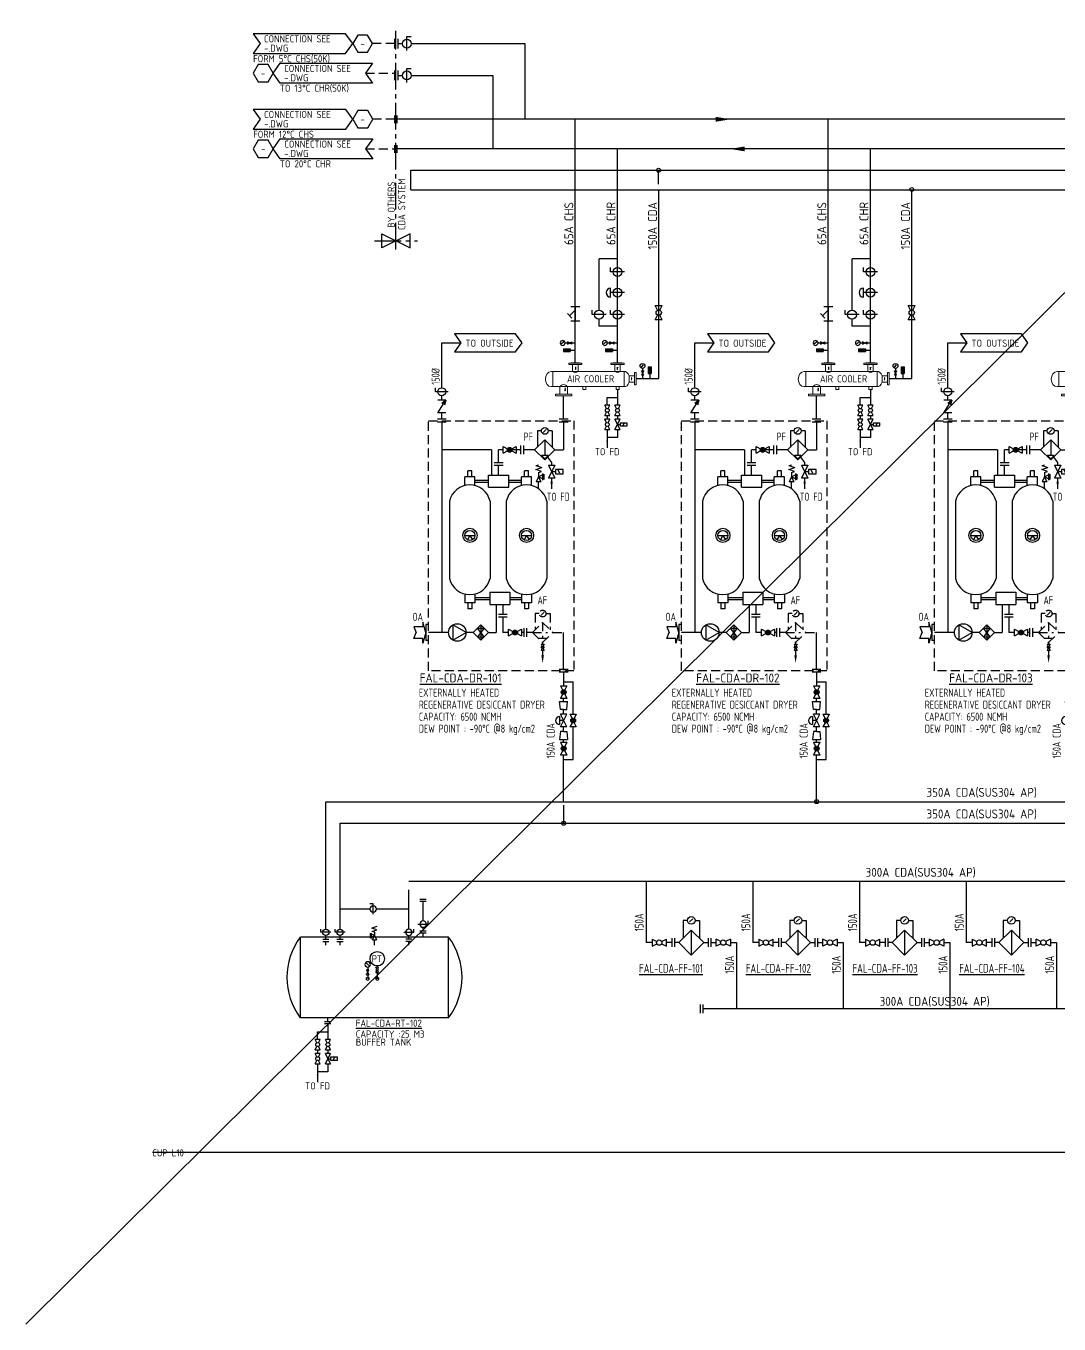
# Model space of a CAD drawing. Header units: millimetres. Extents: x -418 to 883, y -30 to 1351.
# Drawn here: x -85.5 to 205, y -27.9 to 337.2 of the extents above; entities that cross this region are included whole.
import ezdxf
from ezdxf.enums import TextEntityAlignment as Align

# ---------------------------------------------------------------- set-up
doc = ezdxf.new("R2010")
doc.units = ezdxf.units.MM
doc.header["$LTSCALE"] = 10
doc.linetypes.add('CENTER2', pattern=[1.125, 0.75, -0.125, 0.125, -0.125])
doc.linetypes.add('HIDDEN', pattern=[0.375, 0.25, -0.125])
doc.layers.get('defpoints').update_dxf_attribs({"color": 1})
for name, color, linetype in [('DETL-TXT', 4, 'Continuous'), ('g-ttlb', 4, 'Continuous'), ('M-CWTR-VAVE', 2, 'Continuous'), ('m-eqpm-txt', 4, 'Continuous'), ('M6-F01$0$M-CWTR-VAVE', 3, 'Continuous'), ('U-CDA-EQ', 22, 'Continuous'), ('U-CDA-EQ-P2', 9, 'Continuous'), ('U-CDA-EQ-TXT', 4, 'Continuous'), ('U-CDA-PIPE', 203, 'Continuous'), ('U-CDA-TXT', 3, 'Continuous'), ('U-CDA-TXT-01', 3, 'Continuous'), ('U-CDA-V', 2, 'Continuous'), ('U-CH-PIPE', 130, 'Continuous'), ('U-CH-TXT', 3, 'Continuous'), ('U-CH-V', 2, 'Continuous'), ('U-CHW-S-PIPE', 152, 'Continuous'), ('U-CW-TXT', 3, 'Continuous'), ('U-CW-V', 3, 'Continuous'), ('U-PCW-VALVE', 2, 'Continuous')]:
    doc.layers.add(name, color=color, linetype=linetype)
doc.styles.add('AA-TXT', font='isocp.shx', dxfattribs={"bigfont": 'chineset.shx'})
doc.styles.get("Standard").update_dxf_attribs({"font": 'txt.shx', "bigfont": 'chineset.shx'})

# ---------------------------------------------------------------- blocks, each defined once
blk = doc.blocks.new('A$C05D23F1C')
at = {"layer": 'U-CW-V', "color": 2}
for p, q in [((1.25, 0), (1.25, 3.95)), ((1.25, 3.95), (2.5, 3.95))]:
    blk.add_line(p, q, dxfattribs=at)
blk.add_circle((1.25, 1.98), 1.25, dxfattribs=at)
blk = doc.blocks.new('A$C66643FB5')
at = {"layer": 'U-CW-V', "color": 2}
for p, q in [((0.6, 5.11), (1.52, 6.03)), ((1.56, 3.5), (0.56, 1.5)), ((1.56, 1.5), (0.56, 3.5)), ((0.56, 3.5), (1.56, 3.5)), ((1.56, 1.5), (0.56, 1.5)), ((1.06, 4.51), (1.06, 3.5)), ((1.06, 1.5), (1.06, 0))]:
    blk.add_line(p, q, dxfattribs=at)
blk.add_circle((1.06, 5.57), 1.06, dxfattribs=at)
blk = doc.blocks.new('A$C5D640173')
at = {"layer": 'U-CDA-V'}
for p, q in [((0, 0), (0, 2.72)), ((0.88, 0), (0.88, 2.72))]:
    blk.add_line(p, q, dxfattribs=at)
blk = doc.blocks.new('A$Cf5804be8')
for p, q in [((1.23, 21.13), (1.41, 21.22)), ((1.93, 21.13), (1.23, 21.13)), ((1.11, 9.26), (1.82, 9.26)), ((1.82, 9.26), (1.64, 9.36))]:
    blk.add_line(p, q)
at = {"lineweight": 13}
for p, q in [((2.4, 2.4), (2.4, 2.92)), ((6.67, 2.4), (6.67, 2.92))]:
    blk.add_line(p, q, dxfattribs=at)
for points in [[(6.15, 25.87), (2.69, 25.87), (2.69, 26.34), (6.15, 26.34)], [(5.4, 25.87), (3.67, 25.87), (3.67, 24.38), (5.4, 24.38)], [(0, 19.89), (0.07, 19.89), (0.07, 22.3), (0, 22.3)], [(0.4, 22.94), (0.07, 22.94), (0.07, 19.25), (0.4, 19.25)], [(2.4, 22.98), (6.67, 22.98), (6.67, 22.98), (2.4, 22.98)], [(2.4, 2.92), (6.67, 2.92), (6.67, 22.98), (2.4, 22.98)], [(0.4, 20.34), (2.4, 20.34), (2.4, 21.85), (0.4, 21.85)], [(7.47, 20.67), (7.47, 21.52), (6.67, 21.52), (6.67, 20.67)], [(0.4, 11.08), (0.07, 11.08), (0.07, 7.38), (0.4, 7.38)], [(7.47, 11.38), (7.47, 12.22), (6.67, 12.22), (6.67, 11.38)], [(0, 8.03), (0.07, 8.03), (0.07, 10.43), (0, 10.43)], [(0.4, 8.47), (2.4, 8.47), (2.4, 9.99), (0.4, 9.99)], [(8.76, 3.65), (9.23, 3.65), (9.23, 8.24), (8.76, 8.24)], [(8.76, 4.92), (6.67, 4.92), (6.67, 6.99), (8.76, 6.99)]]:
    blk.add_lwpolyline(points, close=True, dxfattribs=at)
for centre, radius, start, end in [((1.56, 21.09), 1.13, 317.9999, 42.0001), ((1.56, 9.23), 1.13, 317.9999, 42.0001), ((7.35, 5.95), 1.24, 123.5153, 236.4847)]:
    blk.add_arc(centre, radius, start, end, dxfattribs=at)
for centre, major_axis, ratio, start_param, end_param in [((5.42, 23.17), (3.03, 0.06), 0.49682, 2.175171, 3.230259), ((3.67, 23.18), (-3.01, 0.06), 0.497223, 3.048092, 4.111036), ((4.54, 2.4), (2.13, 0), 0.751995, 3.141593, 6.283185)]:
    blk.add_ellipse(centre, major_axis=major_axis, ratio=ratio, start_param=start_param, end_param=end_param, dxfattribs=at)
at = {"linetype": 'Continuous', "style": 'AA-TXT'}
blk.add_text('AIR COOLER', height=2, rotation=90, dxfattribs=at).set_placement((5.46, 6.88))
at = {"lineweight": 13, "char_height": 0.16, "width": 2.545, "attachment_point": 1}
for s, insert in [('AIR IN', (4.12, 25.1)), ('AIR OUT', (7.02, 6.46))]:
    blk.add_mtext(s, dxfattribs=dict(at, insert=insert))
blk = doc.blocks.new('A$C589C2754')
at = {"layer": 'M-CWTR-VAVE', "color": 2}
for p, q in [((0, 2.5), (4, 0)), ((0, 0), (0, 2.5)), ((4, 0), (2.36, 0.44)), ((4, 0), (2.89, 1.28)), ((4, 0), (4, 2.5))]:
    blk.add_line(p, q, dxfattribs=at)
blk = doc.blocks.new('A$C63832B58')
at = {"layer": 'U-CH-V'}
for p, q in [((-0.63, 2.56), (-0.63, -0.46)), ((-0.63, 2.56), (-0.63, -0.46)), ((-0.63, 2.56), (0.63, 2.56)), ((-0.63, 2.56), (0.63, 2.56)), ((-0.25, 2.15), (0.25, 2.15)), ((-0.25, 2.15), (0.25, 2.15)), ((-0.25, 1.65), (0.25, 1.65)), ((-0.25, 1.65), (0.25, 1.65)), ((-0.25, 1.14), (0.25, 1.14)), ((-0.25, 1.14), (0.25, 1.14)), ((-0.25, 0.64), (0.25, 0.64)), ((-0.25, 0.64), (0.25, 0.64)), ((0, 2.29), (0, 0.22)), ((0, 2.29), (0, 0.22)), ((0.63, 2.56), (0.63, -0.46)), ((0.63, 2.56), (0.63, -0.46)), ((-0.63, -0.46), (0.63, -0.46)), ((-0.63, -0.46), (0.63, -0.46)), ((0, -0.46), (0, -2.69)), ((0, -0.46), (0, -2.69))]:
    blk.add_line(p, q, dxfattribs=at)
blk.add_circle((0, 0), 0.223, dxfattribs=at)
blk.add_circle((0, 0), 0.223, dxfattribs=at)
blk = doc.blocks.new('A$Cf42c5496')
at = {"layer": 'U-CDA-EQ'}
h = blk.add_hatch(color=22, dxfattribs=at)
edge = h.paths.add_edge_path()
edge.add_arc((-18.05, -8.19), 0.675, 0, 360)
h = blk.add_hatch(color=22, dxfattribs=at)
edge = h.paths.add_edge_path()
edge.add_arc((-16.55, -59.56), 0.675, 0, 360)
at = {"layer": 'U-CDA-EQ', "linetype": 'HIDDEN'}
h = blk.add_hatch(color=22, dxfattribs=at)
edge = h.paths.add_edge_path()
edge.add_arc((-8.78, -63.72), 0.337, 0, 360)
at = {"layer": 'U-CDA-V'}
h = blk.add_hatch(color=256, dxfattribs=at)
edge = h.paths.add_edge_path()
edge.add_arc((-2.87, -76.32), 0.675, 0, 360)
h = blk.add_hatch(color=256, dxfattribs=at)
edge = h.paths.add_edge_path()
edge.add_arc((-0.21, -84.33), 0.675, 0, 360)
h = blk.add_hatch(color=256, dxfattribs=at)
edge = h.paths.add_edge_path()
edge.add_arc((-2.87, -92.21), 0.675, 0, 360)
at = {"layer": 'DETL-TXT'}
blk.add_lwpolyline([(-14.58, 21.87), (-16.38, 24.39), (-33.6, 24.39), (-31.8, 21.87), (-33.6, 19.35), (-16.38, 19.35), (-14.58, 21.87)], dxfattribs=at)
at = {"layer": 'U-CDA-EQ'}
for p, q in [((12.27, 8.78), (12.27, 4.35)), ((9.39, 1.47), (9.39, 0.39)), ((12.27, 1.47), (12.27, 0.39)), ((9.39, -2.49), (9.39, -7.67)), ((12.27, -2.49), (12.27, -4.74)), ((12.27, -4.74), (9.39, -4.74))]:
    blk.add_line(p, q, dxfattribs=at)
at = {"layer": 'U-CDA-EQ', "color": 22, "linetype": 'HIDDEN'}
for p, q in [((-40.87, -70.32), (-40.87, 0)), ((-40.87, 0), (0, 0)), ((0, 0), (0, -70.32)), ((-10.84, -54.24), (-10.84, -58.78)), ((-9.73, -54.24), (-10.84, -54.24)), ((-9.19, -54.65), (-8.36, -53.83)), ((-7.82, -54.24), (-6.71, -54.24)), ((-6.71, -54.24), (-6.71, -58.78)), ((-11.63, -59.56), (-8.78, -56.71)), ((-8.78, -56.71), (-8.78, -61.18)), ((-8.78, -56.71), (-5.93, -59.56)), ((-11.63, -59.56), (-7.41, -59.56)), ((-11.63, -59.56), (-8.78, -62.41)), ((-10.01, -61.18), (-7.54, -61.18)), ((-8.78, -62.41), (-5.93, -59.56)), ((-5.93, -59.56), (-2.87, -59.56)), ((-9.23, -62.82), (-8.93, -63.42)), ((-9.23, -62.82), (-8.33, -62.82)), ((-8.93, -64.02), (-9.23, -64.62)), ((-8.33, -64.62), (-9.23, -64.62)), ((-8.78, -62.41), (-8.78, -62.82)), ((-8.78, -64.62), (-8.78, -65.99)), ((-8.33, -62.82), (-8.62, -63.42)), ((-8.62, -64.02), (-8.33, -64.62)), ((0, -70.32), (-40.87, -70.32))]:
    blk.add_line(p, q, dxfattribs=at)
at = {"layer": 'U-CDA-EQ', "color": 22}
for p, q in [((-37.14, -0.21), (-37.14, -59.56)), ((-10.25, -2.87), (-10.25, -7.4)), ((-9.15, -2.87), (-10.25, -2.87)), ((-8.6, -3.28), (-7.77, -2.45)), ((-6.12, -2.87), (-7.23, -2.87)), ((-6.12, -2.87), (-6.12, -7.4)), ((-2.87, -0.21), (-2.87, -8.19)), ((-19.85, -9.09), (-19.85, -7.29)), ((-19.85, -7.29), (-18.66, -7.89)), ((-17.45, -7.89), (-16.25, -7.29)), ((-16.25, -7.29), (-16.25, -9.09)), ((-14.9, -9.41), (-14.9, -6.97)), ((-14.1, -9.41), (-14.1, -6.97)), ((-8.19, -5.34), (-11.04, -8.19)), ((-5.34, -8.19), (-8.19, -5.34)), ((-8.19, -5.34), (-8.19, -9.8)), ((-23.15, -8.19), (-37.14, -8.19)), ((-23.15, -8.19), (-23.15, -15.31)), ((-21.15, -11.81), (-21.15, -8.19)), ((-19.85, -8.19), (-21.15, -8.19)), ((-19.85, -9.09), (-18.66, -8.49)), ((-14.9, -8.19), (-18.26, -8.19)), ((-17.45, -8.49), (-16.25, -9.09)), ((-11.04, -8.19), (-14.1, -8.19)), ((-8.19, -11.04), (-11.04, -8.19)), ((-7.24, -9.8), (-9.14, -9.8)), ((-9.14, -9.8), (-8.19, -10.75)), ((-5.34, -8.19), (-8.19, -11.04)), ((-7.24, -9.8), (-8.19, -10.75)), ((-7.44, -10.29), (-6.25, -11.73)), ((-5.34, -8.19), (-2.87, -8.19)), ((-29.83, -15.79), (-29.83, -14.08)), ((-28.69, -14.08), (-29.83, -14.08)), ((-28.69, -15.79), (-28.69, -14.08)), ((-19.92, -11.81), (-22.37, -11.81)), ((-19.92, -12.6), (-22.37, -12.6)), ((-21.15, -15.31), (-21.15, -12.6)), ((-13.91, -15.79), (-13.91, -14.08)), ((-12.78, -14.08), (-13.91, -14.08)), ((-12.78, -15.79), (-12.78, -14.08)), ((-10.73, -12.64), (-9.92, -12.4)), ((-10.73, -12.64), (-8.99, -13.19)), ((-10.73, -13.75), (-8.99, -13.19)), ((-9.1, -14.31), (-10.73, -13.75)), ((-9.91, -14.55), (-9.1, -14.31)), ((-9.91, -14.55), (-9.91, -15.78)), ((-5.35, -12.52), (-7.15, -16.12)), ((-7.15, -12.52), (-5.35, -16.12)), ((-7.15, -12.52), (-5.35, -12.52)), ((-6.25, -11.73), (-6.25, -12.52)), ((-6.25, -14.32), (-5.17, -14.32)), ((-3.02, -13.73), (-5.17, -13.73)), ((-5.17, -13.73), (-5.17, -14.92)), ((-3.9, -14.76), (-4.38, -13.93)), ((-3.02, -14.92), (-3.02, -13.73)), ((-30.68, -18.24), (-30.68, -15.79)), ((-27.84, -15.79), (-30.68, -15.79)), ((-27.84, -18.24), (-27.84, -15.79)), ((-27.84, -16.73), (-23.99, -16.73)), ((-27.84, -17.3), (-23.99, -17.3)), ((-23.99, -15.31), (-18.3, -15.31)), ((-23.99, -18.72), (-23.99, -15.31)), ((-18.3, -18.72), (-18.3, -15.31)), ((-18.3, -16.73), (-14.77, -16.73)), ((-18.3, -17.3), (-14.77, -17.3)), ((-14.77, -18.24), (-14.77, -15.79)), ((-11.92, -15.79), (-14.77, -15.79)), ((-11.92, -18.24), (-11.92, -15.79)), ((-9.91, -15.78), (-10.64, -17.23)), ((-9.19, -17.23), (-10.64, -17.23)), ((-9.91, -15.78), (-8.46, -15.06)), ((-9.19, -17.23), (-9.91, -15.78)), ((-8.46, -16.51), (-9.91, -15.78)), ((-9.91, -19.15), (-9.91, -17.23)), ((-8.82, -14.87), (-8.82, -16.75)), ((-8.46, -15.06), (-8.46, -16.51)), ((-5.35, -16.12), (-7.15, -16.12)), ((-6.25, -16.12), (-6.25, -19.19)), ((-5.17, -14.92), (-3.02, -14.92)), ((-23.99, -18.72), (-18.3, -18.72)), ((-34.95, -22.61), (-34.95, -44.36)), ((-23.57, -22.61), (-23.57, -44.36)), ((-19, -22.61), (-19, -44.36)), ((-7.62, -22.61), (-7.62, -44.36)), ((-30.64, -32.25), (-27.8, -32.25)), ((-29.22, -32.25), (-29.93, -33.49)), ((-29.22, -32.25), (-28.51, -33.49)), ((-14.73, -32.25), (-11.88, -32.25)), ((-13.31, -32.25), (-14.02, -33.49)), ((-13.31, -32.25), (-12.6, -33.49)), ((-30.68, -48.74), (-30.68, -51.19)), ((-27.84, -48.74), (-27.84, -51.19)), ((-27.84, -49.68), (-23.65, -49.68)), ((-27.84, -50.25), (-23.65, -50.25)), ((-23.65, -48.26), (-17.96, -48.26)), ((-23.65, -48.26), (-23.65, -51.67)), ((-17.96, -48.26), (-17.96, -51.67)), ((-17.96, -49.68), (-14.77, -49.68)), ((-17.96, -50.25), (-14.77, -50.25)), ((-14.77, -48.74), (-14.77, -51.19)), ((-11.92, -48.74), (-11.92, -51.19)), ((-27.84, -51.19), (-30.68, -51.19)), ((-29.83, -51.19), (-29.83, -52.9)), ((-28.69, -52.9), (-29.83, -52.9)), ((-28.69, -51.19), (-28.69, -52.9)), ((-23.65, -51.67), (-17.96, -51.67)), ((-21.83, -51.67), (-21.83, -59.56)), ((-18.74, -54.5), (-21.18, -54.5)), ((-19.96, -51.67), (-19.96, -54.5)), ((-11.92, -51.19), (-14.77, -51.19)), ((-13.91, -51.19), (-13.91, -52.9)), ((-12.78, -52.9), (-13.91, -52.9)), ((-12.78, -51.19), (-12.78, -52.9)), ((-42.43, -57.92), (-45, -57.92)), ((-45, -57.92), (-44.32, -59.56)), ((-42.43, -56.61), (-42.43, -57.92)), ((-41.63, -59.56), (-42.43, -56.61)), ((-40.87, -57.29), (-41.63, -57.29)), ((-41.63, -57.29), (-41.63, -61.84)), ((-28.3, -59.56), (-26.17, -57.43)), ((-27.09, -58.35), (-25.24, -58.35)), ((-25.24, -60.78), (-27.09, -58.35)), ((-25.24, -58.35), (-27.09, -60.78)), ((-26.17, -57.43), (-26.17, -61.7)), ((-26.17, -57.43), (-24.03, -59.56)), ((-18.74, -55.29), (-21.18, -55.29)), ((-19.96, -55.29), (-19.96, -59.56)), ((-14.02, -60.79), (-14.02, -58.34)), ((-13.23, -60.79), (-13.23, -58.34)), ((-45, -61.21), (-44.32, -59.56)), ((-42.43, -61.21), (-45, -61.21)), ((-41.63, -59.56), (-42.43, -62.52)), ((-42.43, -62.52), (-42.43, -61.21)), ((-40.87, -61.84), (-41.63, -61.84)), ((-35.25, -59.56), (-40.87, -59.56)), ((-28.3, -59.56), (-30.32, -59.56)), ((-28.3, -59.56), (-26.17, -61.7)), ((-27.09, -60.78), (-25.24, -60.78)), ((-26.17, -61.7), (-24.03, -59.56)), ((-24.03, -59.56), (-21.83, -59.56)), ((-18.35, -59.56), (-19.96, -59.56)), ((-18.35, -58.66), (-17.15, -59.26)), ((-18.35, -60.46), (-18.35, -58.66)), ((-18.35, -60.46), (-17.15, -59.87)), ((-15.94, -59.26), (-14.75, -58.66)), ((-15.94, -59.87), (-14.75, -60.46)), ((-14.75, -58.66), (-14.75, -60.46)), ((-14.02, -59.56), (-14.75, -59.56)), ((-11.63, -59.56), (-13.23, -59.56)), ((-2.87, -70.11), (-2.87, -59.56))]:
    blk.add_line(p, q, dxfattribs=at)
at = {"layer": 'U-CDA-EQ'}
blk.add_lwpolyline([(9.39, 4.35), (9.39, 6.51), (12.27, 6.51)], dxfattribs=at)
blk.add_lwpolyline([(9.39, -7.17, 0, 0.531, 0), (9.39, -5.57, 0, 0, 0)], format="xyseb", dxfattribs=at)
at = {"layer": 'U-CDA-EQ', "color": 22}
blk.add_lwpolyline([(-6.25, -19.16, 0, 0.664, 0), (-6.25, -17.17, 0, 0, 0)], format="xyseb", dxfattribs=at)
blk.add_lwpolyline([(-30.32, -59.56), (-34.02, -57.43), (-34.02, -61.7)], close=True, dxfattribs=at)
at = {"layer": 'U-CDA-EQ', "color": 22, "linetype": 'HIDDEN'}
blk.add_lwpolyline([(-8.78, -68.15, 0, 0.72, 0), (-8.78, -65.99, 0, 0, 0)], format="xyseb", dxfattribs=at)
at = {"layer": 'U-CDA-EQ', "color": 22}
for centre, radius in [((-8.19, -2.87), 0.956), ((-18.05, -8.19), 0.675), ((-29.22, -32.25), 1.99), ((-29.22, -32.25), 1.42), ((-13.31, -32.25), 1.99), ((-13.31, -32.25), 1.42), ((-32.78, -59.56), 2.47), ((-16.55, -59.56), 0.675)]:
    blk.add_circle(centre, radius, dxfattribs=at)
at = {"layer": 'U-CDA-EQ', "color": 22, "linetype": 'HIDDEN'}
for centre, radius in [((-8.78, -54.24), 0.956), ((-8.78, -63.72), 0.337)]:
    blk.add_circle(centre, radius, dxfattribs=at)
at = {"layer": 'U-CDA-EQ', "color": 22}
for centre, start, end in [((-29.26, -23.89), 12.6804, 167.3196), ((-13.31, -23.89), 12.6804, 167.3196), ((-29.26, -43.08), 192.6804, 347.3196), ((-13.31, -43.08), 192.6804, 347.3196)]:
    blk.add_arc(centre, 5.83, start, end, dxfattribs=at)
at = {"layer": 'U-CDA-PIPE'}
for p, q in [((23.87, 11.83), (23.87, 64.94)), ((17.52, 11.83), (23.87, 11.83)), ((-2.87, 0.4), (-2.87, 7.02)), ((-2.87, -70.72), (-2.87, -74.52)), ((-2.87, -73.42), (-0.17, -73.42)), ((-0.17, -82.53), (-0.17, -73.42)), ((-2.87, -79), (-2.87, -78.12)), ((-2.87, -82.53), (-2.87, -81.25)), ((-2.87, -87.41), (-2.87, -86.13)), ((-0.17, -95.24), (-0.17, -86.13)), ((-2.87, -90.41), (-2.87, -89.66)), ((-2.87, -107.13), (-2.87, -94.01)), ((-2.87, -95.24), (-0.17, -95.24))]:
    blk.add_line(p, q, dxfattribs=at)
at = {"layer": 'U-CDA-PIPE', "color": 3}
for p, q in [((-37.14, 9.27), (-37.14, 21.87)), ((-37.14, 21.87), (-31.8, 21.87)), ((-37.14, 5.81), (-37.14, 7.02)), ((-37.14, 0.4), (-37.14, 2.21))]:
    blk.add_line(p, q, dxfattribs=at)
at = {"layer": 'U-CDA-V'}
for p, q in [((-1.82, 30.15), (-0.56, 28.88)), ((-1.82, 30.15), (-0.56, 28.88)), ((0.4, 31.1), (-1.19, 29.52)), ((1.65, 32.02), (-0.83, 32.02)), ((0.4, 32.02), (0.4, 28.02)), ((23.54, 31.07), (22.87, 32.4)), ((22.87, 32.4), (24.87, 32.4)), ((22.87, 28.4), (23.54, 29.72)), ((24.21, 31.07), (24.87, 32.4)), ((24.87, 28.4), (24.21, 29.72)), ((1.65, 28.02), (-0.83, 28.02)), ((24.87, 28.4), (22.87, 28.4)), ((9.15, 3.39), (8.67, 4.35)), ((10.11, 4.35), (8.67, 4.35)), ((9.64, 3.39), (10.11, 4.35)), ((12.99, 4.35), (11.55, 4.35)), ((12.03, 3.39), (11.55, 4.35)), ((12.52, 3.39), (12.99, 4.35)), ((8.67, 1.47), (9.15, 2.42)), ((8.67, 1.47), (10.11, 1.47)), ((10.11, 0.39), (8.67, 0.39)), ((9.15, -0.57), (8.67, 0.39)), ((10.11, 1.47), (9.64, 2.42)), ((9.64, -0.57), (10.11, 0.39)), ((11.55, 1.47), (12.03, 2.42)), ((11.55, 1.47), (12.99, 1.47)), ((12.99, -2.49), (11.55, 0.39)), ((11.55, -2.49), (12.99, 0.39)), ((12.99, 0.39), (11.55, 0.39)), ((12.99, 1.47), (12.52, 2.42)), ((8.67, -2.49), (9.15, -1.54)), ((8.67, -2.49), (10.11, -2.49)), ((10.11, -2.49), (9.64, -1.54)), ((11.55, -2.49), (12.99, -2.49)), ((12.27, -1.05), (13.14, -1.05)), ((13.14, -0.58), (14.85, -0.58)), ((13.14, -1.53), (13.14, -0.58)), ((14.85, -1.53), (13.14, -1.53)), ((14.15, -0.7), (13.77, -1.36)), ((14.85, -0.58), (14.85, -1.53)), ((-3.77, -74.52), (-3.18, -75.72)), ((-3.77, -74.52), (-1.97, -74.52)), ((-1.97, -74.52), (-2.57, -75.72)), ((-3.78, -81.25), (-4, -79)), ((-4, -79), (-1.75, -79)), ((-3.18, -76.92), (-3.77, -78.12)), ((-1.97, -78.12), (-3.77, -78.12)), ((-2.57, -76.92), (-1.97, -78.12)), ((-1.97, -81.25), (-1.75, -79)), ((-4.01, -83.21), (-4.01, -85.47)), ((-2.87, -81.25), (-3.78, -81.25)), ((-3.77, -86.13), (-1.97, -82.53)), ((-1.97, -86.13), (-3.77, -82.53)), ((-3.77, -82.53), (-3.77, -82.53)), ((-1.97, -82.53), (-3.77, -82.53)), ((-2.87, -81.25), (-1.97, -81.25)), ((-1.11, -82.53), (0.69, -82.53)), ((-1.11, -82.53), (-0.51, -83.73)), ((0.69, -82.53), (0.1, -83.73)), ((-2.87, -84.33), (-4.01, -84.33)), ((-3.78, -87.41), (-4, -89.66)), ((-2.87, -87.41), (-3.78, -87.41)), ((-1.97, -86.13), (-3.77, -86.13)), ((-2.87, -87.41), (-1.97, -87.41)), ((-1.97, -87.41), (-1.75, -89.66)), ((-0.51, -84.93), (-1.11, -86.13)), ((0.69, -86.13), (-1.11, -86.13)), ((0.1, -84.93), (0.69, -86.13)), ((-4, -89.66), (-1.75, -89.66)), ((-3.77, -90.41), (-1.97, -90.41)), ((-3.77, -90.41), (-3.18, -91.6)), ((-1.97, -90.41), (-2.57, -91.6)), ((-3.18, -92.81), (-3.77, -94.01)), ((-1.97, -94.01), (-3.77, -94.01)), ((-2.57, -92.81), (-1.97, -94.01))]:
    blk.add_line(p, q, dxfattribs=at)
for centre, radius in [((23.87, 30.4), 0.75), ((9.39, 2.91), 0.54), ((12.27, 2.91), 0.54), ((9.39, -1.05), 0.54), ((-2.87, -76.32), 0.675), ((-0.21, -84.33), 0.675), ((-2.87, -92.21), 0.675)]:
    blk.add_circle(centre, radius, dxfattribs=at)
blk.add_arc((-4.01, -84.34), 1.13, 90, 270, dxfattribs=at)
at = {"layer": 'U-CHW-S-PIPE'}
for p, q in [((0.41, 16.25), (0.41, 84.76)), ((12.27, 16.25), (12.27, 76.43)), ((7.08, 31.07), (7.08, 45.51)), ((12.27, 45.51), (7.08, 45.51)), ((7.08, 26.55), (7.08, 28.57)), ((12.27, 26.55), (7.08, 26.55))]:
    blk.add_line(p, q, dxfattribs=at)
at = {"layer": 'U-CW-V', "color": 2}
for p, q in [((10.3, 34.78), (10.3, 37.29)), ((14.25, 36.03), (10.3, 36.03))]:
    blk.add_line(p, q, dxfattribs=at)
blk.add_circle((12.27, 36.03), 1.25, dxfattribs=at)
blk.add_arc((10.3, 36.03), 1.25, 90, 270, dxfattribs=at)
at = {"layer": 'U-CDA-EQ', "rotation": 270}
blk.add_blockref('A$Cf5804be8', (-8.82, 16.25), dxfattribs=at)
at = {"layer": 'U-CDA-TXT', "yscale": 0.9000000000000044, "rotation": 90}
for name, p, xscale, zscale in [('A$C05D23F1C', (-35.36, 7.02), 0.9000000000000044, 0.9000000000000044), ('A$C589C2754', (-36.01, 2.21), 0.9000000000000044, 0.9000000000000044), ('A$C5D640173', (-35.92, -0.4), 0.9000000000000044, 0.9000000000000044), ('A$C5D640173', (-1.65, -0.4), 0.9000000000000044, 0.9000000000000044), ('A$C5D640173', (-1.65, -69.92), -0.9000000000000044, 0.9000000000000015)]:
    blk.add_blockref(name, p, dxfattribs=dict(at, xscale=xscale, zscale=zscale))
at = {"layer": 'U-CDA-V', "linetype": 'HIDDEN', "rotation": 90}
for p in [(14.25, 40.57), (9.06, 28.57), (14.25, 28.57)]:
    blk.add_blockref('A$C05D23F1C', p, dxfattribs=at)
at = {"layer": 'U-CDA-V', "xscale": -0.6399999999999879, "yscale": 0.6399999999999879, "zscale": 0.6399999999999864, "rotation": 90}
for name, p in [('A$C66643FB5', (0.41, 22.55)), ('A$C66643FB5', (12.27, 22.55)), ('A$C63832B58', (-1.31, 19.84)), ('A$C63832B58', (10.55, 19.84))]:
    blk.add_blockref(name, p, dxfattribs=at)
at = {"layer": 'U-CDA-V', "xscale": 0.6399999999999864, "yscale": 0.6399999999999864, "zscale": 0.6399999999999864}
for name, p in [('A$C66643FB5', (18.63, 11.83)), ('A$C63832B58', (21.34, 13.55))]:
    blk.add_blockref(name, p, dxfattribs=at)
at = {"layer": 'U-CDA-EQ', "color": 22, "style": 'AA-TXT', "width": 0.8}
for s, p in [('PF', (-14.12, -5.61)), ('TO FD', (-7.62, -22.5)), ('OA', (-45.37, -56.27))]:
    blk.add_text(s, height=2.25, dxfattribs=at).set_placement(p)
blk.add_text('AF', height=2.25, dxfattribs=at).set_placement((-8.88, -50.48), align=Align.MIDDLE_CENTER)
at = {"layer": 'U-CDA-EQ-TXT', "color": 3, "style": 'AA-TXT', "width": 0.8}
for s, p in [('EXTERNALLY HEATED', (-43.58, -77.6)), ('REGENERATIVE DESICCANT DRYER', (-43.58, -80.98)), ('CAPACITY: 6500 NCMH', (-43.58, -84.35)), ('DEW POINT : -90%%DC @8 kg/cm2', (-43.58, -87.73))]:
    blk.add_text(s, height=2.25, dxfattribs=at).set_placement(p)
at = {"layer": 'U-CDA-TXT', "linetype": 'Continuous', "style": 'AA-TXT'}
blk.add_text('TO OUTSIDE', height=2, dxfattribs=at).set_placement((-30.45, 20.8))
at = {"layer": 'U-CDA-TXT', "style": 'AA-TXT', "width": 0.8}
blk.add_text('150%%C', height=2.25, rotation=90, dxfattribs=at).set_placement((-37.75, 10.14))
blk.add_text('150A CDA', height=2.25, rotation=90, dxfattribs=at).set_placement((-6.53, -90.03), align=Align.MIDDLE_CENTER)
at = {"layer": 'U-CDA-TXT-01', "style": 'AA-TXT'}
for s, p in [('65A CHS', (-0.16, 49.41)), ('65A CHR', (11.69, 49.4)), ('150A CDA', (23.37, 48.14))]:
    blk.add_text(s, height=2.5, rotation=90, dxfattribs=at).set_placement(p)
at = {"layer": 'U-CH-TXT', "style": 'AA-TXT'}
blk.add_text('TO FD', height=2, dxfattribs=at).set_placement((5.9, -9.72))

msp = doc.modelspace()

# ---------------------------------------------------------------- linework, layer by layer
at = {"layer": 'defpoints'}
msp.add_point((0, 0), dxfattribs=at)
at = {"layer": 'DETL-TXT'}
for points in [[(6.4, 332.2), (4.4, 335), (-21.6, 335), (-19.6, 332.2), (-21.6, 329.4), (4.4, 329.4), (6.4, 332.2)], [(-16, 323.87), (-14, 326.67), (12, 326.67), (10, 323.87), (12, 321.07), (-14, 321.07), (-16, 323.87)], [(6.42, 310.93), (4.42, 313.73), (-21.58, 313.73), (-19.58, 310.93), (-21.58, 308.13), (4.42, 308.13), (6.42, 310.93)], [(-15.98, 302.6), (-13.98, 305.4), (12.02, 305.4), (10.02, 302.6), (12.02, 299.8), (-13.98, 299.8), (-15.98, 302.6)]]:
    msp.add_lwpolyline(points, dxfattribs=at)
for points in [[(6.4, 332.2), (7.8, 329.78), (10.6, 329.78), (12, 332.2), (10.6, 334.63), (7.8, 334.63)], [(-21.6, 323.87), (-20.2, 321.45), (-17.4, 321.45), (-16, 323.87), (-17.4, 326.3), (-20.2, 326.3)], [(6.42, 310.93), (7.82, 308.51), (10.62, 308.51), (12.02, 310.93), (10.62, 313.36), (7.82, 313.36)], [(-21.58, 302.6), (-20.18, 300.18), (-17.38, 300.18), (-15.98, 302.6), (-17.38, 305.03), (-20.18, 305.03)]]:
    msp.add_lwpolyline(points, close=True, dxfattribs=at)
at = {"layer": 'g-ttlb', "linetype": 'CENTER2'}
for p, q in [((18.55, 274.27), (18.55, 335.84)), ((12.54, 276.74), (24.65, 276.74))]:
    msp.add_line(p, q, dxfattribs=at)
at = {"layer": 'g-ttlb'}
msp.add_lwpolyline([(22.55, 278.74), (14.55, 274.74), (14.55, 278.74), (22.55, 274.74)], close=True, dxfattribs=at)
at = {"layer": 'M-CWTR-VAVE'}
for p, q in [((11.34, 81.96), (11.34, 80.79)), ((12.51, 81.37), (11.34, 81.96)), ((11.34, 80.79), (12.51, 81.37)), ((11.63, 82.1), (11.63, 80.6)), ((13.16, 83.89), (11.76, 83.44)), ((13.16, 83), (11.76, 83.44)), ((11.85, 82.55), (13.16, 83)), ((12.51, 82.36), (11.85, 82.55)), ((11.93, 80.21), (12.51, 81.37)), ((12.51, 82.36), (12.51, 81.37)), ((12.51, 81.37), (13.09, 80.21)), ((11.93, 80.21), (13.09, 80.21))]:
    msp.add_line(p, q, dxfattribs=at)
at = {"layer": 'M6-F01$0$M-CWTR-VAVE'}
msp.add_line((12.51, 78.68), (12.51, 80.21), dxfattribs=at)
at = {"layer": 'U-CDA-EQ'}
for p, q in [((100.53, 85.66), (99.29, 85.66)), ((99.29, 85.66), (99.29, 80.62)), ((101.13, 85.21), (102.05, 86.13)), ((102.65, 85.66), (103.88, 85.66)), ((103.88, 85.66), (103.88, 80.62)), ((130.53, 85.66), (129.29, 85.66)), ((129.29, 85.66), (129.29, 80.62)), ((131.13, 85.21), (132.05, 86.13)), ((132.65, 85.66), (133.88, 85.66)), ((133.88, 85.66), (133.88, 80.62)), ((160.53, 85.66), (159.29, 85.66)), ((159.29, 85.66), (159.29, 80.62)), ((161.13, 85.21), (162.05, 86.13)), ((162.65, 85.66), (163.88, 85.66)), ((163.88, 85.66), (163.88, 80.62)), ((190.53, 85.66), (189.29, 85.66)), ((189.29, 85.66), (189.29, 80.62)), ((191.13, 85.21), (192.05, 86.13)), ((192.65, 85.66), (193.88, 85.66)), ((193.88, 85.66), (193.88, 80.62)), ((-8.33, 58.25), (-8.33, 80.98)), ((33.34, 80.98), (-8.33, 80.98)), ((26.18, 80.98), (26.18, 82.06)), ((33.34, 58.25), (33.34, 80.98)), ((98.08, 79.41), (101.59, 82.92)), ((101.59, 82.92), (105.09, 79.41)), ((101.59, 82.92), (101.59, 75.91)), ((128.08, 79.41), (131.59, 82.92)), ((131.59, 82.92), (135.09, 79.41)), ((131.59, 82.92), (131.59, 75.91)), ((158.08, 79.41), (161.59, 82.92)), ((161.59, 82.92), (165.09, 79.41)), ((161.59, 82.92), (161.59, 75.91)), ((188.08, 79.41), (191.59, 82.92)), ((191.59, 82.92), (195.09, 79.41)), ((191.59, 82.92), (191.59, 75.91)), ((-1.16, 78.68), (-1.16, 79.76)), ((2.84, 78.68), (2.84, 79.76)), ((22.18, 78.68), (22.18, 79.76)), ((98.08, 79.41), (101.59, 75.91)), ((101.59, 75.91), (105.09, 79.41)), ((128.08, 79.41), (131.59, 75.91)), ((131.59, 75.91), (135.09, 79.41)), ((158.08, 79.41), (161.59, 75.91)), ((161.59, 75.91), (165.09, 79.41)), ((188.08, 79.41), (191.59, 75.91)), ((191.59, 75.91), (195.09, 79.41)), ((33.34, 58.25), (-8.33, 58.25)), ((-0.68, 58.25), (-0.68, 57.17)), ((-0.58, 56.6), (-0.58, 52.17)), ((-3.46, 49.29), (-3.46, 48.21)), ((-0.58, 49.29), (-0.58, 48.21)), ((-3.46, 45.33), (-3.46, 40.15)), ((-0.58, 45.33), (-0.58, 43.08)), ((-0.58, 43.08), (-3.46, 43.08))]:
    msp.add_line(p, q, dxfattribs=at)
msp.add_lwpolyline([(-3.46, 52.17), (-3.46, 54.33), (-0.58, 54.33)], dxfattribs=at)
msp.add_lwpolyline([(-3.46, 40.66, 0, 0.531, 0), (-3.46, 42.25, 0, 0, 0)], format="xyseb", dxfattribs=at)
for centre in [(101.59, 85.66), (131.59, 85.66), (161.59, 85.66), (191.59, 85.66)]:
    msp.add_circle(centre, 1.06, dxfattribs=at)
for centre, start, end in [((6.82, 69.61), 143.1301, 216.8699), ((18.19, 69.61), 323.1301, 36.8699)]:
    msp.add_arc(centre, 18.94, start, end, dxfattribs=at)
at = {"layer": 'U-CDA-EQ-P2'}
msp.add_line((500.63, 554.14), (-85.48, -27.85), dxfattribs=at)
at = {"layer": 'U-CDA-EQ-P2', "color": 1}
msp.add_line((-49.94, 20.48), (626.25, 20.48), dxfattribs=at)
at = {"layer": 'U-CDA-PIPE'}
for p, q in [((22.77, 296.6), (480.61, 296.6)), ((22.77, 291.11), (22.77, 296.6)), ((92.4, 292.68), (92.4, 296.6)), ((22.77, 291.11), (485.99, 291.11)), ((-1.16, 119.04), (452.36, 119.04)), ((-1.16, 83.21), (-1.16, 119.04)), ((65.7, 118.02), (65.7, 112.97)), ((2.84, 112.97), (452.36, 112.97)), ((2.84, 83.21), (2.84, 112.97)), ((270.92, 96.55), (22.18, 96.55)), ((88.87, 96.55), (88.87, 79.41)), ((118.87, 96.55), (118.87, 79.41)), ((148.87, 96.55), (148.87, 79.41)), ((178.87, 96.55), (178.87, 79.41)), ((22.18, 83.21), (22.18, 94.25)), ((11.25, 88.84), (2.8, 88.84)), ((22.18, 88.84), (13.05, 88.84)), ((26.18, 85.51), (26.18, 90.95)), ((-1.16, 80.33), (-1.16, 81.41)), ((2.84, 80.33), (2.84, 81.41)), ((22.18, 80.33), (22.18, 81.41)), ((26.18, 82.63), (26.18, 83.71)), ((90.56, 79.41), (88.87, 79.41)), ((96.09, 79.41), (94.59, 79.41)), ((98.08, 79.41), (96.88, 79.41)), ((105.09, 79.41), (106.3, 79.41)), ((107.09, 79.41), (108.59, 79.41)), ((112.62, 79.41), (114.3, 79.41)), ((114.3, 79.41), (114.3, 60.82)), ((120.56, 79.41), (118.87, 79.41)), ((126.09, 79.41), (124.59, 79.41)), ((128.08, 79.41), (126.88, 79.41)), ((135.09, 79.41), (136.3, 79.41)), ((137.09, 79.41), (138.59, 79.41)), ((142.62, 79.41), (144.3, 79.41)), ((144.3, 79.41), (144.3, 60.82)), ((150.56, 79.41), (148.87, 79.41)), ((156.09, 79.41), (154.59, 79.41)), ((158.08, 79.41), (156.88, 79.41)), ((165.09, 79.41), (166.3, 79.41)), ((167.09, 79.41), (168.59, 79.41)), ((172.62, 79.41), (174.3, 79.41)), ((174.3, 79.41), (174.3, 60.82)), ((180.56, 79.41), (178.87, 79.41)), ((186.09, 79.41), (184.59, 79.41)), ((188.08, 79.41), (186.88, 79.41)), ((195.09, 79.41), (196.3, 79.41)), ((197.09, 79.41), (198.59, 79.41)), ((202.62, 79.41), (204.3, 79.41)), ((204.3, 79.41), (204.3, 60.82)), ((352.61, 60.82), (104.88, 60.82))]:
    msp.add_line(p, q, dxfattribs=at)
for centre in [(92.4, 296.6), (163.59, 291.18), (136.84, 119.04), (65.7, 112.97)]:
    msp.add_circle(centre, 0.548, dxfattribs=at)
at = {"layer": 'U-CDA-TXT', "color": 1, "linetype": 'HIDDEN'}
for p, q in [((10.01, 323.87), (18.18, 323.87)), ((10.03, 302.6), (18.2, 302.6))]:
    msp.add_line(p, q, dxfattribs=at)
at = {"layer": 'U-CDA-V'}
for p, q in [((27.05, 91.52), (25.3, 91.52)), ((27.05, 90.95), (25.3, 90.95)), ((-2.04, 80.33), (-0.29, 80.33)), ((1.96, 80.33), (3.71, 80.33)), ((23.05, 80.33), (21.3, 80.33)), ((27.05, 82.63), (25.3, 82.63)), ((27.05, 82.06), (25.3, 82.06)), ((90.59, 80.41), (90.59, 78.41)), ((90.59, 80.41), (91.91, 79.75)), ((93.26, 79.75), (94.59, 80.41)), ((94.59, 78.41), (94.59, 80.41)), ((96.09, 80.63), (96.09, 78.2)), ((96.88, 80.63), (96.88, 78.2)), ((106.3, 80.63), (106.3, 78.2)), ((107.09, 80.63), (107.09, 78.2)), ((109.92, 79.75), (108.59, 80.41)), ((108.59, 78.41), (108.59, 80.41)), ((112.59, 80.41), (111.26, 79.75)), ((112.59, 80.41), (112.59, 78.41)), ((120.59, 80.41), (120.59, 78.41)), ((120.59, 80.41), (121.91, 79.75)), ((123.26, 79.75), (124.59, 80.41)), ((124.59, 78.41), (124.59, 80.41)), ((126.09, 80.63), (126.09, 78.2)), ((126.88, 80.63), (126.88, 78.2)), ((136.3, 80.63), (136.3, 78.2)), ((137.09, 80.63), (137.09, 78.2)), ((139.92, 79.75), (138.59, 80.41)), ((138.59, 78.41), (138.59, 80.41)), ((142.59, 80.41), (141.26, 79.75)), ((142.59, 80.41), (142.59, 78.41)), ((150.59, 80.41), (150.59, 78.41)), ((150.59, 80.41), (151.91, 79.75)), ((153.26, 79.75), (154.59, 80.41)), ((154.59, 78.41), (154.59, 80.41)), ((156.09, 80.63), (156.09, 78.2)), ((156.88, 80.63), (156.88, 78.2)), ((166.3, 80.63), (166.3, 78.2)), ((167.09, 80.63), (167.09, 78.2)), ((169.92, 79.75), (168.59, 80.41)), ((168.59, 78.41), (168.59, 80.41)), ((172.59, 80.41), (171.26, 79.75)), ((172.59, 80.41), (172.59, 78.41)), ((180.59, 80.41), (180.59, 78.41)), ((180.59, 80.41), (181.91, 79.75)), ((183.26, 79.75), (184.59, 80.41)), ((184.59, 78.41), (184.59, 80.41)), ((186.09, 80.63), (186.09, 78.2)), ((186.88, 80.63), (186.88, 78.2)), ((196.3, 80.63), (196.3, 78.2)), ((197.09, 80.63), (197.09, 78.2)), ((199.92, 79.75), (198.59, 80.41)), ((198.59, 78.41), (198.59, 80.41)), ((202.59, 80.41), (201.26, 79.75)), ((202.59, 80.41), (202.59, 78.41)), ((-2.04, 79.76), (-0.29, 79.76)), ((1.96, 79.76), (3.71, 79.76)), ((23.05, 79.76), (21.3, 79.76)), ((90.59, 78.41), (91.91, 79.08)), ((93.26, 79.08), (94.59, 78.41)), ((109.92, 79.08), (108.59, 78.41)), ((112.59, 78.41), (111.26, 79.08)), ((120.59, 78.41), (121.91, 79.08)), ((123.26, 79.08), (124.59, 78.41)), ((139.92, 79.08), (138.59, 78.41)), ((142.59, 78.41), (141.26, 79.08)), ((150.59, 78.41), (151.91, 79.08)), ((153.26, 79.08), (154.59, 78.41)), ((169.92, 79.08), (168.59, 78.41)), ((172.59, 78.41), (171.26, 79.08)), ((180.59, 78.41), (181.91, 79.08)), ((183.26, 79.08), (184.59, 78.41)), ((199.92, 79.08), (198.59, 78.41)), ((202.59, 78.41), (201.26, 79.08)), ((13.66, 72.46), (12.94, 72.46)), ((13.18, 71.98), (12.94, 72.46)), ((12.94, 71.02), (13.18, 71.5)), ((12.94, 71.02), (13.66, 71.02)), ((13.42, 71.98), (13.66, 72.46)), ((13.66, 71.02), (13.42, 71.5)), ((104.09, 62.03), (104.09, 59.6)), ((104.88, 62.03), (104.88, 59.6)), ((0.2, 57.17), (-1.56, 57.17)), ((0.2, 56.6), (-1.56, 56.6)), ((-3.7, 51.21), (-4.18, 52.17)), ((-2.74, 52.17), (-4.18, 52.17)), ((-3.22, 51.21), (-2.74, 52.17)), ((0.14, 52.17), (-1.3, 52.17)), ((-0.82, 51.21), (-1.3, 52.17)), ((-0.34, 51.21), (0.14, 52.17)), ((-4.18, 49.29), (-3.7, 50.25)), ((-4.18, 49.29), (-2.74, 49.29)), ((-2.74, 48.21), (-4.18, 48.21)), ((-3.7, 47.25), (-4.18, 48.21)), ((-2.74, 49.29), (-3.22, 50.25)), ((-3.22, 47.25), (-2.74, 48.21)), ((-1.3, 49.29), (-0.82, 50.25)), ((-1.3, 49.29), (0.14, 49.29)), ((0.14, 45.33), (-1.3, 48.21)), ((-1.3, 45.33), (0.14, 48.21)), ((0.14, 48.21), (-1.3, 48.21)), ((0.14, 49.29), (-0.34, 50.25)), ((-4.18, 45.33), (-3.7, 46.29)), ((-4.18, 45.33), (-2.74, 45.33)), ((-2.74, 45.33), (-3.22, 46.29)), ((-1.3, 45.33), (0.14, 45.33)), ((-0.58, 46.77), (0.28, 46.77)), ((0.28, 47.25), (2, 47.25)), ((0.28, 46.29), (0.28, 47.25)), ((2, 46.29), (0.28, 46.29)), ((1.3, 47.12), (0.91, 46.46)), ((2, 47.25), (2, 46.29))]:
    msp.add_line(p, q, dxfattribs=at)
for centre, radius in [((92.59, 79.41), 0.75), ((110.59, 79.41), 0.75), ((122.59, 79.41), 0.75), ((140.59, 79.41), 0.75), ((152.59, 79.41), 0.75), ((170.59, 79.41), 0.75), ((182.59, 79.41), 0.75), ((200.59, 79.41), 0.75), ((13.3, 71.74), 0.27), ((-3.46, 50.73), 0.54), ((-0.58, 50.73), 0.54), ((-3.46, 46.77), 0.54)]:
    msp.add_circle(centre, radius, dxfattribs=at)
for centre in [(10.61, 69.25), (13.3, 69.25)]:
    msp.add_arc(centre, 0.43, 134.7059, 45.2941, dxfattribs=at)
at = {"layer": 'U-CH-PIPE', "color": 1, "linetype": 'HIDDEN'}
for p, q in [((18.18, 332.2), (12, 332.2)), ((18.2, 310.93), (12.02, 310.93))]:
    msp.add_line(p, q, dxfattribs=at)
at = {"layer": 'U-CHW-S-PIPE'}
for p, q in [((19.06, 332.2), (20.26, 332.2)), ((22.86, 332.2), (54.75, 332.2)), ((54.75, 332.2), (54.75, 310.93)), ((19.06, 323.27), (20.26, 323.27)), ((22.86, 323.27), (45.82, 323.27)), ((45.82, 323.27), (45.82, 302.6)), ((462.15, 310.93), (18.9, 310.93)), ((462.15, 302.6), (18.9, 302.6))]:
    msp.add_line(p, q, dxfattribs=at)
for points in [[(108.49, 311.61), (108.49, 310.25), (112.56, 310.93)], [(116.63, 301.92), (116.63, 303.28), (112.56, 302.6)]]:
    msp.add_solid(points, dxfattribs=at)
at = {"layer": 'U-PCW-VALVE'}
for p, q in [((13.3, 72.85), (13.3, 72.46)), ((13.3, 71.02), (13.3, 69.25))]:
    msp.add_line(p, q, dxfattribs=at)
msp.add_circle((13.3, 74.87), 2.02, dxfattribs=at)

# ---------------------------------------------------------------- block references
at = {"layer": 'U-CDA-EQ-P2'}
for p in [(68.58, 226.17), (139.71, 226.17), (210.85, 226.17)]:
    msp.add_blockref('A$Cf42c5496', p, dxfattribs=at)
at = {"layer": 'U-CDA-TXT'}
for name, p, xscale, yscale, zscale in [('A$C5D640173', (18.2, 309.85), 0.8, 0.8, 0.8), ('A$C5D640173', (18.2, 301.51), 0.8, 0.8, 0.8), ('A$C05D23F1C', (13.05, 87.42), -0.7199999999999819, 0.7200000000000046, 0.7199999999999989), ('A$C66643FB5', (11.37, 69.25), -0.7199999999999819, 0.7200000000000046, 0.7199999999999989)]:
    msp.add_blockref(name, p, dxfattribs=dict(at, xscale=xscale, yscale=yscale, zscale=zscale))
for p, xscale, yscale, zscale, rotation in [((24.75, 83.71), -0.7199999999999819, 0.7200000000000046, 0.7199999999999989, 270), ((0.26, 81.41), 0.7199999999999819, 0.7199999999999819, 0.7199999999999819, 90.00000000000001), ((4.26, 81.41), 0.7199999999999819, 0.7199999999999819, 0.7199999999999819, 90.00000000000001), ((20.75, 81.41), -0.7199999999999819, 0.7200000000000046, 0.7199999999999989, 270)]:
    msp.add_blockref('A$C05D23F1C', p, dxfattribs=dict(at, xscale=xscale, yscale=yscale, zscale=zscale, rotation=rotation))
at = {"layer": 'U-CDA-V', "rotation": 180}
for p in [(19.06, 333.56), (19.06, 324.63)]:
    msp.add_blockref('A$C5D640173', p, dxfattribs=at)
at = {"layer": 'U-CDA-V'}
for p in [(20.36, 330.23), (20.36, 321.29)]:
    msp.add_blockref('A$C05D23F1C', p, dxfattribs=at)

# ---------------------------------------------------------------- texts
at = {"layer": 'DETL-TXT', "style": 'AA-TXT'}
for s, p in [('CONNECTION SEE', (-18.54, 332.56)), ('-.DWG', (-18.54, 329.92)), ('CONNECTION SEE', (-12.88, 324.23)), ('-.DWG', (-12.88, 321.59)), ('-.DWG', (-18.52, 308.65)), ('CONNECTION SEE', (-18.52, 311.29)), ('CONNECTION SEE', (-12.86, 302.96)), ('-.DWG', (-12.86, 300.32))]:
    msp.add_text(s, height=2, dxfattribs=at).set_placement(p)
for p in [(9.2, 332.2), (-18.8, 323.87), (9.22, 310.93), (-18.78, 302.6)]:
    msp.add_text('-', height=2, dxfattribs=at).set_placement(p, align=Align.MIDDLE)
at = {"layer": 'm-eqpm-txt', "style": 'AA-TXT'}
for s, height, p in [('%%UFAL-CDA-DR-101', 2.5, (25.25, 152.58)), ('%%UFAL-CDA-DR-102', 2.5, (103, 152.58)), ('%%UFAL-CDA-DR-103', 2.5, (174.14, 152.58)), ('%%UFAL-CDA-RT-102', 2, (7.26, 55.74))]:
    msp.add_text(s, height=height, dxfattribs=at).set_placement(p)
at = {"layer": 'm-eqpm-txt', "style": 'AA-TXT', "width": 0.8}
for s, p in [('%%UFAL-CDA-FF-101', (86.93, 70.91)), ('%%UFAL-CDA-FF-102', (116.93, 70.91)), ('%%UFAL-CDA-FF-103', (146.93, 70.91)), ('%%UFAL-CDA-FF-104', (176.93, 70.91))]:
    msp.add_text(s, height=2.5, dxfattribs=at).set_placement(p)
at = {"layer": 'U-CDA-EQ-TXT', "color": 3, "style": 'AA-TXT'}
for s, p in [('CAPACITY :25 M3', (7.26, 52.7)), ('BUFFER TANK', (7.26, 50.42)), ('CUP L10', (-49.96, 19.26))]:
    msp.add_text(s, height=2, dxfattribs=at).set_placement(p)
at = {"layer": 'U-CDA-TXT', "style": 'AA-TXT'}
for s, p in [('350A CDA(SUS304 AP)', (167.73, 120.41)), ('350A CDA(SUS304 AP)', (167.73, 114.34)), ('300A CDA(SUS304 AP)', (150.62, 97.92)), ('300A CDA(SUS304 AP)', (154.56, 61.63))]:
    msp.add_text(s, height=2.5, dxfattribs=at).set_placement(p)
at = {"layer": 'U-CDA-TXT-01', "style": 'AA-TXT'}
for s, p in [('FORM 5%%DC CHS(50K)', (-21.6, 326.98)), ('TO 13%%DC CHR(50K)', (-14.1, 318.68)), ('FORM 12%%DC CHS', (-21.58, 305.71)), ('TO 20%%DC CHR', (-14.08, 297.41))]:
    msp.add_text(s, height=2, dxfattribs=at).set_placement(p)
for s, p in [('BY OTHERS', (17.24, 280.42)), ('CDA SYSTEM', (20.17, 279.77))]:
    msp.add_text(s, height=2, rotation=90, dxfattribs=at).set_placement(p, align=Align.MIDDLE_LEFT)
at = {"layer": 'U-CH-TXT', "style": 'AA-TXT'}
msp.add_text('TO FD', height=2, dxfattribs=at).set_placement((-6.95, 38.11))
at = {"layer": 'U-CW-TXT', "style": 'AA-TXT', "width": 0.8}
for p in [(88.19, 82.57), (118.19, 82.57), (148.19, 82.57), (178.19, 82.57), (113.62, 70.66), (143.62, 70.66), (173.62, 70.66), (203.62, 70.66)]:
    msp.add_text('150A ', height=2.5, rotation=90, dxfattribs=at).set_placement(p)
at = {"layer": 'U-PCW-VALVE', "style": 'AA-TXT'}
msp.add_text('PT', height=2, dxfattribs=at).set_placement((13.19, 74.87), align=Align.MIDDLE)

doc.saveas('drawing.dxf')
